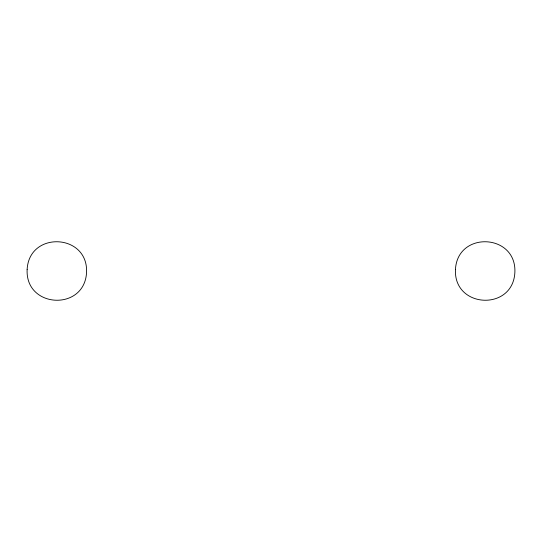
<?xml version="1.0" encoding="UTF-8"?>
<svg xmlns="http://www.w3.org/2000/svg" width="542" height="542" viewBox="0 0 542 542"><rect width="100%" height="100%" fill="white"/><g stroke="black" fill="none" stroke-linecap="round" stroke-linejoin="round"><path stroke-width="0.81" d="M27.134 269.543C25.25 308.486 84.599 311.399 86.544 272.457C88.427 233.514 29.078 230.601 27.134 269.543M455.456 269.543C453.573 308.486 512.922 311.399 514.866 272.457C516.75 233.514 457.401 230.601 455.456 269.543"/></g></svg>
